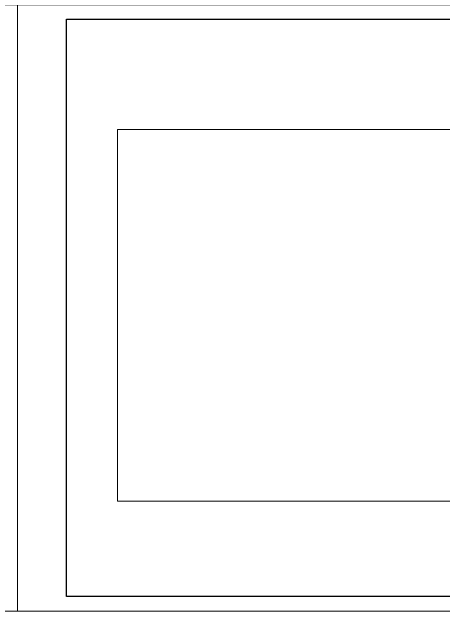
# Model space of a CAD drawing. Extents: x 126968 to 132038, y -1805 to 3860.
# Drawn here: x 129805 to 130179, y -1805 to -1286 of the extents above; entities that cross this region are included whole.
import ezdxf

# ---------------------------------------------------------------- set-up
doc = ezdxf.new("R2010")
doc.units = 0
doc.header["$MEASUREMENT"] = 0
for name, color, linetype, lineweight in [('COTA', 8, 'CONTINUOUS', 5), ('PENA 03', 3, 'CONTINUOUS', 15), ('PENA 05', 5, 'CONTINUOUS', 25)]:
    doc.layers.add(name, color=color, linetype=linetype, lineweight=lineweight)
picture_1 = doc.add_image_def('image10.jpg', size_in_pixel=(1228, 812))

msp = doc.modelspace()

# ---------------------------------------------------------------- linework, layer by layer
at = {"layer": 'PENA 03'}
for points in [[(129067.743, -1805.203), (129810.243, -1805.203), (129810.243, -1280.203), (129067.743, -1280.203)], [(129810.243, -1805.203), (130552.743, -1805.203), (130552.743, -1280.203), (129810.243, -1280.203)]]:
    msp.add_lwpolyline(points, close=True, dxfattribs=at)
at = {"layer": 'PENA 05'}
msp.add_line((129852.743, -1292.703), (130512.537, -1292.703), dxfattribs=at)
msp.add_lwpolyline([(129852.743, -1292.703), (130540.243, -1292.703), (130540.243, -1792.703), (129852.743, -1792.703)], close=True, dxfattribs=at)

# ---------------------------------------------------------------- pictures from other files: only their frames are drawn
at = {"layer": 'COTA'}
image = msp.add_image(picture_1, insert=(129897.05, -1710.091), size_in_units=(486.817, 321.902), dxfattribs=at)
image.dxf.flags = 7

doc.saveas('drawing.dxf')
